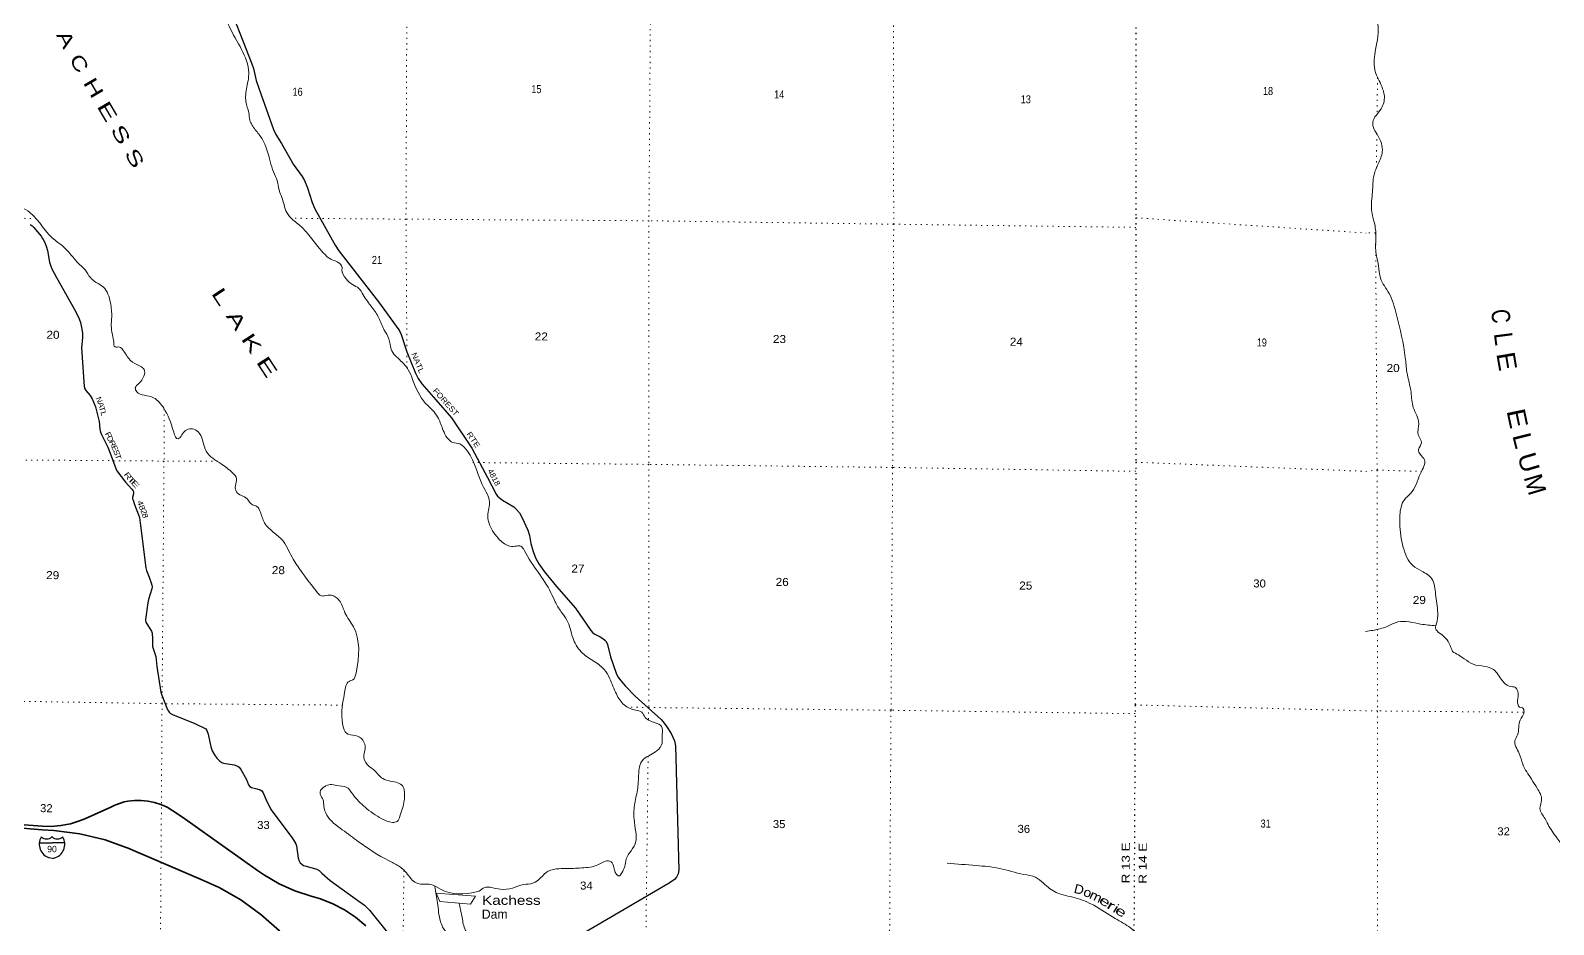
# Model space of a CAD drawing. Header units: feet. Extents: x -252966 to 4, y -183309 to 1368.
# Drawn here: x -60389 to -27078, y -86896 to -67344 of the extents above; entities that cross this region are included whole.
import ezdxf
from ezdxf.enums import TextEntityAlignment as Align

# ---------------------------------------------------------------- set-up
doc = ezdxf.new("R2010")
doc.units = ezdxf.units.FT
doc.header["$LTSCALE"] = 80
doc.linetypes.add('DOTTED', pattern=[1.5, 0.3, -1.2])
for name, color, linetype, lineweight in [('15', 7, 'Continuous', 25), ('18', 7, 'Continuous', 35), ('29', 7, 'Continuous', 25), ('30', 7, 'Continuous', 35), ('39', 7, 'Continuous', 13), ('41', 7, 'Continuous', 13), ('42', 7, 'Continuous', 13), ('6', 7, 'DOTTED', 25), ('7', 7, 'DOTTED', 13)]:
    doc.layers.add(name, color=color, linetype=linetype, lineweight=lineweight)

msp = doc.modelspace()

# ---------------------------------------------------------------- linework, layer by layer
at = {"layer": '15'}
for p, q in [((-60193.22, -85107.5), (-59916.81, -85107.5)), ((-59920.51, -84976.03), (-59917.61, -84973.12)), ((-59914.44, -84975.5), (-59917.87, -84973.12)), ((-59916.81, -85453.08), (-59980.7, -85435.12)), ((-59917.34, -85453.34), (-59853.71, -85434.6))]:
    msp.add_line(p, q, dxfattribs=at)
msp.add_lwpolyline([(-59641.45, -85107.5), (-59917.34, -85107.5), (-59916.81, -85107.5)], dxfattribs=at)
for centre, radius, start, end in [((-59890.59, -85142.6), 306.13, 148.44436, 254.43378), ((-60039.19, -84860), 165.66, 227.34245, 315.81192), ((-59795.5, -84860), 165.66, 224.18829, 312.69412), ((-59944.1, -85142.6), 306.13, 283.08086, 31.62484)]:
    msp.add_arc(centre, radius, start, end, dxfattribs=at)
at = {"layer": '18'}
for points in [[(-53054.19, -86921.54), (-53277.31, -86736.48), (-53518.55, -86575.76), (-53775.26, -86441.14), (-54044.64, -86334.09), (-54252.65, -86272.76), (-54608.15, -86156.66), (-54949.56, -86004.04), (-55273.15, -85816.56), (-55420.48, -85715.23), (-57061.37, -84547.73), (-57274.95, -84406.4), (-57401.88, -84333.15), (-57535.77, -84273.58), (-57675.15, -84228.33), (-57818.5, -84197.89), (-57964.24, -84182.61), (-58110.78, -84182.64), (-58256.52, -84197.99), (-58338.62, -84213.54), (-58541.22, -84288.75), (-58634.08, -84331.63), (-59196, -84584.18), (-59314.62, -84628.73), (-59516.46, -84690.54), (-59723.66, -84730.91), (-59933.94, -84749.4), (-60126.05, -84747.04), (-60733.35, -84701.13)], [(-52887.68, -88685.51), (-52977.27, -88647.65), (-53369.33, -88438.85), (-53715.46, -88204.3), (-53856.48, -88092.47), (-54941.43, -87035.91), (-55348.35, -86673.94), (-55790.88, -86356.48), (-56264.16, -86087.02), (-56652.74, -85911.53), (-58131.57, -85273.63), (-58216.55, -85237.97), (-58754.56, -85046.33), (-59309.65, -84911.99), (-59875.74, -84836.4), (-60131.7, -84821.83), (-60739, -84775.92)]]:
    msp.add_lwpolyline(points, dxfattribs=at)
at = {"layer": '29'}
for points in [[(-56153.62, -66520.19), (-55544.36, -68072.5), (-55510.96, -68178.27), (-55450.81, -68440.98), (-55348.16, -68731.04), (-55071.42, -69507.02), (-55019.91, -69618.88), (-54900.63, -69818.84), (-54689.01, -70191.01), (-54641.24, -70270.37), (-54444.84, -70535.1), (-54393.42, -70623.59), (-54332.8, -70785.09), (-54227.16, -71107.93), (-54167.41, -71245.96), (-53722.82, -72039.63), (-53644.37, -72164.93), (-52779.75, -73280.65), (-52331.6, -73891.19), (-52309.55, -73928.92), (-52283.68, -73991.77), (-52157.86, -74373.91), (-51964.08, -74842.13), (-51908.66, -74953.05), (-51831.07, -75075.06), (-51522.67, -75421.06), (-51182.06, -75813.51), (-50735.55, -76476.31), (-50395.63, -77119.64), (-50203.5, -77481.97), (-50177.63, -77526.33), (-50062.47, -77612.45), (-49819.24, -77762.96), (-49774.9, -77803.63), (-49693.61, -77896.06), (-49634.49, -77999.58), (-49514.42, -78273.18), (-49475.54, -78388.72), (-49444.84, -78560.01), (-49396.18, -78735.33), (-49341.83, -78874.02), (-49270.56, -79005.23), (-49148.78, -79180.74), (-48885.36, -79504.41), (-48465.34, -79979.58), (-48136.25, -80469.33), (-48088.46, -80515.27), (-48043.88, -80546.97), (-47926.85, -80602.79), (-47870.22, -80639.4), (-47825.88, -80676.38), (-47800.02, -80705.95), (-47767.98, -80772.22), (-47699.75, -81038.81), (-47582, -81398.54), (-47539.53, -81478.67), (-47491.5, -81541.52), (-47385.45, -81673.26), (-47161.5, -81905.65), (-46593.66, -82410.38), (-46549.96, -82459.91), (-46468.04, -82569.36), (-46375.74, -82714.99), (-46301.04, -82881.64), (-46281.45, -82987.14), (-46205.23, -85705.8), (-46222.32, -85789.66), (-46262.97, -85858.39), (-46303.61, -85907.97), (-46423.18, -85990.51), (-48388.51, -87141.16)], [(-60392.46, -71584.15), (-60353.86, -71617.9), (-60315.39, -71652.2), (-60154.44, -71840.47), (-60123.92, -71892), (-60112.51, -71913.06), (-60076.24, -71983.38), (-60044.5, -72058.23), (-60018.22, -72154.85), (-59969.7, -72414.35), (-59944.08, -72497.7), (-59924.36, -72554.99), (-59822.44, -72746.48), (-59395.38, -73500.44), (-59325.92, -73652.87), (-59296.45, -73732.26), (-59269.19, -73839.01), (-59249.98, -73961.36), (-59247.87, -74056.43), (-59268.12, -74217.68), (-59270.54, -74286.08), (-59215.98, -75129.55), (-59199.1, -75183.78), (-59177.44, -75218.01), (-59080.09, -75326.79), (-59036.9, -75397.21), (-58999.02, -75487.99), (-58968.9, -75571.87), (-58886.45, -75894.49), (-58870.3, -76061.83), (-58856.7, -76125.34), (-58836.69, -76179.6), (-58696.84, -76458.22), (-58664.02, -76529.1), (-58524.61, -76926.06), (-58499.52, -76972), (-58311.77, -77224.4), (-58169.86, -77377.46), (-58144.92, -77411.48), (-58136.42, -77429.63), (-58135.85, -77450.04), (-58138.12, -77477.26), (-58153.58, -77556.79), (-58153.99, -77586.14), (-58144.92, -77617.9), (-58110.58, -77714.21), (-58027.16, -77935.27), (-58006.07, -77996.7), (-57979.69, -78170.5), (-57867.8, -79096.84), (-57853.69, -79151.72), (-57792.72, -79301.05), (-57743.13, -79446.17), (-57729.52, -79509.68), (-57731.13, -79554.17), (-57804.33, -79788.68), (-57823.41, -79864.04), (-57871.2, -80228.74), (-57871.2, -80258.23), (-57866.98, -80283.41), (-57846.26, -80321.74), (-57739.61, -80484.26), (-57726.12, -80523.62), (-57718.6, -80649.79), (-57715.92, -80813.96), (-57707.31, -80863.27), (-57650.23, -81032.59), (-57642.06, -81104.55)], [(-57642.06, -81104.55), (-57624.87, -81255.97), (-57534.58, -81812.03), (-57517, -81882.04), (-57401.05, -82182.74), (-57372.49, -82231.66), (-57352.09, -82254.35), (-57324.89, -82279.3), (-57280.17, -82303.79), (-56796.34, -82502.6), (-56565.4, -82607.06), (-56550.77, -82619.55), (-56532.63, -82651.31), (-56504.55, -82736.44), (-56446.84, -83011.53), (-56414.76, -83100.44), (-56367.15, -83186.63), (-56313.18, -83260.24), (-56245.88, -83322.73), (-56200.54, -83354.49), (-56164.33, -83369.16), (-55935.8, -83405.77), (-55874.12, -83424.8), (-55846.91, -83440.68), (-55824.25, -83456.56), (-55785.01, -83504.7), (-55661.54, -83723.53), (-55619.1, -83839.9), (-55592.55, -83874.82), (-55553.36, -83896.61), (-55438.03, -83927.82), (-55367.48, -83953.32), (-55331.21, -83973.73), (-55313.47, -83992.97), (-55297.21, -84014.56), (-55238.39, -84158.2), (-55139.66, -84368.43), (-55112.74, -84406.95), (-54666.6, -85001.15), (-54603.56, -85096.55), (-54583.16, -85130.57), (-54567.42, -85178.21), (-54533.81, -85441.46), (-54515.15, -85502.58), (-54492.49, -85543.41), (-54453.95, -85579.7), (-54415.41, -85602.39), (-54384.58, -85614.24), (-54127.79, -85688.61), (-54075.39, -85718.07), (-54015.15, -85769.8), (-53835.92, -85936.42), (-53258.67, -86352.24), (-53084.79, -86475.7), (-53039.41, -86514.64), (-52975.98, -86580.05), (-52284.91, -87436.38)]]:
    msp.add_lwpolyline(points, dxfattribs=at)
at = {"layer": '39'}
for points in [[(-29291.2, -80926.07), (-29477.15, -80594.39), (-29660.22, -80393.59), (-29641.55, -80327.3), (-29611.25, -80077.91), (-29657.93, -79672.87), (-29739.34, -79333.99), (-29960.88, -79167.1), (-30154.7, -79046.75), (-30364.16, -78648.44), (-30441.95, -78124.37), (-30410.63, -77760.23), (-30347.07, -77613.78), (-30205.2, -77471.99), (-29988.39, -77030.83), (-29901.41, -76733.58), (-29992.76, -76612.05), (-30030.04, -76511.08), (-29966.43, -76358.59), (-30035.26, -76188.92), (-30025.06, -75941.38), (-30144.53, -75590.1), (-30193.87, -75259.53), (-30284.41, -74815.89), (-30319.85, -74503.55), (-30514.53, -73563.8), (-30675.17, -73095.42), (-30863.09, -72759.7), (-30906.91, -72487.56), (-30966.21, -72146.84), (-30963.22, -71804.62), (-31004.87, -71514.37), (-31057.07, -71280.41), (-31037.46, -70875.91), (-31004.06, -70503.73), (-30911.53, -70260.88), (-30822.86, -69999.88), (-30922.18, -69640.72), (-31024.93, -69444.6), (-31030.13, -69349.94), (-30850.81, -69061.49), (-30778.01, -68778.21), (-30854.16, -68525.94), (-30987.91, -68198.71), (-30970.02, -67761.98), (-30924.8, -67186.56), (-30972.03, -66843.93), (-30853.51, -66615.38), (-30841.77, -66422.2), (-30901.83, -65938.54), (-30865.74, -65487.87), (-30836.52, -65133.78), (-30816.52, -64684.99), (-30776.17, -64435.67), (-30709.56, -64399.97), (-30616.08, -64277.93), (-30435.72, -64100.21), (-30348.26, -63978.11), (-30419.72, -63878.88), (-30464.88, -63759.74), (-30394.38, -63738.16), (-30197.55, -63743.79), (-29982.9, -63550.24), (-30025.08, -63320.39), (-30063.9, -63165.06), (-30026.72, -63048.59), (-29902.56, -63093.89), (-29762.86, -63199.71), (-29635.96, -63162.49), (-29517.32, -62919.85), (-29366.64, -62460.04), (-29412.47, -62187.88), (-29537.34, -61993.6), (-29629.64, -61751.26), (-29676.09, -61320.05), (-29599.49, -61060.97), (-29487.13, -60618.97), (-29454.94, -60383.68), (-29438.16, -60303.29), (-29309.47, -60290.24), (-29129.63, -60170.9), (-28935.65, -59814.12), (-28850.82, -59303.45), (-28825.6, -58717.8), (-28841.64, -58254.62), (-28856.9, -57932.38), (-28769.13, -57315.03), (-28736, -57202.56), (-28635.77, -56998.02), (-28640.56, -56857.06), (-28603.87, -56796.96)], [(-56684.78, -66297.74), (-56587.35, -66401.1), (-56520.64, -66584.7), (-56406.18, -66814.95), (-56290.75, -66924.49), (-56233.57, -67045.65), (-56135.8, -67106.76), (-56042.71, -67250.33), (-55615.75, -68273.71), (-55622.78, -68400.41), (-55658.35, -68585.25), (-55676.9, -68898.99), (-55614.69, -69144.94), (-55589.91, -69306.09), (-55473.27, -69514.22), (-55322.48, -69714.57), (-55143.98, -70212.92), (-55071.6, -70438.82), (-54992.95, -70634.59), (-54952.37, -70826.05), (-54891.57, -70995.53), (-54842.69, -71152.84), (-54781.93, -71328.35), (-54648.83, -71484.3), (-54437.71, -71662.98), (-54268.82, -71857.42), (-53939.12, -72254.31), (-53857.48, -72325.36), (-53681.66, -72405.17), (-53574.35, -72526.71), (-53576.76, -72577), (-53484.11, -72776.9), (-53344.75, -72902.71), (-53207.04, -72984.25), (-53113.91, -73123.79), (-52919.58, -73396.91), (-52769.09, -73635.48), (-52652.87, -73895.93), (-52548.11, -74085.86), (-52499.81, -74315.6), (-52285.31, -74572.78), (-52124.41, -74763.14), (-52029.88, -74979.15), (-51745.31, -75502.45), (-51562.29, -75684.94), (-51467.19, -75828.52), (-51361.01, -76090.9), (-51148.55, -76354.09), (-51000.43, -76387.42), (-50902.73, -76456.58), (-50506.47, -77274.92), (-50347.33, -77716.35), (-50380.7, -77877.06), (-50348.81, -78152.96), (-50126.85, -78480.61), (-49905.39, -78621.13), (-49759, -78620.24), (-49664.76, -78620.96), (-49593.31, -78712.05), (-49005.17, -79640.08), (-48914.5, -79835.95), (-48785.87, -80050.21), (-48655.05, -80240.34), (-48529.73, -80617.55), (-48345.76, -80932.84), (-48090.61, -81121.92), (-47841.52, -81316.98), (-47724.76, -81511.03), (-47575.11, -81854.22), (-47404.58, -82094.96), (-47150.84, -82209.58), (-47020.86, -82254.84), (-46941.56, -82368.12), (-46725.91, -82482.44), (-46588.22, -82565.99), (-46569.55, -82739.17), (-46593.57, -82984.46), (-46718.99, -83122.33), (-46864.02, -83203.72), (-47013.28, -83313.24), (-47081.29, -83544.11), (-47108.31, -83914.12), (-47171.1, -84243.62), (-47187.92, -84591.57), (-47150.04, -84869.53), (-47145.71, -85080.83), (-47253.6, -85283.22), (-47359.3, -85461.49), (-47392.7, -85626.22), (-47451.95, -85764.6), (-47518.68, -85834.51), (-47576.48, -85789.8), (-47629.46, -85644.53), (-47690.65, -85523.34), (-47812.88, -85512.34), (-47937.66, -85569.74), (-48100.62, -85636.9)], [(-58566.16, -74138.44), (-58621.21, -73749.69), (-58612.11, -73614.95), (-58639.66, -73298.85), (-58797.32, -72953.58), (-58950.92, -72853.81), (-59078.41, -72748.21), (-59195.38, -72580.31), (-59310.77, -72466.76), (-59702.4, -72041.23), (-59843.94, -71937.53), (-60400.49, -71323.62), (-60604.26, -71227.5), (-60742.53, -71216.38), (-60805.84, -71109.26), (-61059.13, -70686.8), (-61151.95, -70509.03), (-61238.78, -70333.32), (-61397.29, -70094.68), (-61409.97, -69925.57), (-61517.42, -69570.63), (-61678.32, -69380.26), (-61758.68, -69148.26), (-61763.09, -68947.02), (-61909.7, -68724.57), (-62063.17, -68608.71), (-62236.62, -68482.64), (-62302.67, -68216.54), (-62293.28, -68045.59), (-62284.01, -67888.72), (-62289.53, -67803.14), (-62344.3, -67695.52)], [(-48100.62, -85636.9), (-48471.82, -85666.26), (-48824.81, -85675.63), (-49063.85, -85728.13), (-49233.48, -85877.74), (-49398.83, -85993.17), (-49605.6, -86021.77), (-49848.86, -86100.4), (-50105.72, -86124.59), (-50333.98, -86082.6), (-50454.33, -86087.72), (-50577.25, -86163.24), (-50635.56, -86182.91), (-51421.13, -86124.59), (-51634.84, -86018.33), (-51765.14, -86013.31), (-51949.42, -85987.76), (-52164.23, -85768.81), (-52341.43, -85610.51), (-52555.09, -85498.22), (-53211.5, -85084.75), (-53568.35, -84824.48), (-53908.66, -84501.96), (-53973.26, -84304.28), (-53990.24, -84171.36), (-54049.38, -84044.14), (-54030.53, -83943.69), (-53955.84, -83881.88), (-53833.13, -83832.52), (-53690.96, -83857.75), (-53482.68, -83889.52), (-53339.55, -84045.55), (-53071.13, -84331.3), (-52706.17, -84581.57), (-52472.21, -84661.83), (-52369.79, -84642.5), (-52306.7, -84526.28), (-52214.35, -84187.44), (-52207.35, -84061.59), (-52247.33, -83872.81), (-52352.99, -83795.55), (-52519.13, -83758.06), (-52683.12, -83704.49), (-52864.19, -83528.06), (-53041.45, -83377.81), (-53096.52, -83242.58), (-53070.88, -83045.6), (-53117.56, -82864.15), (-53285.19, -82764.28), (-53479.3, -82714.51), (-53556.13, -82542.89), (-53495.37, -81714.39), (-53444.28, -81594.06), (-53339.65, -81548.58), (-53268.26, -81398.22), (-53326.34, -80385.71), (-53510.36, -80076.46), (-53616.7, -79834.2), (-53804.09, -79695.94), (-53958.59, -79708.85), (-54044.78, -79704.16), (-54104.48, -79647.37), (-54639.97, -78906.86), (-54742.72, -78716.94), (-54857.43, -78516.87), (-55048.5, -78338.35), (-55267.27, -78113.34), (-55363.56, -77867.13), (-55434.83, -77751.9), (-55532.8, -77716.94), (-55652.08, -77587.26), (-55883.46, -77434.58), (-55906.48, -77303.62), (-55881.17, -77146.88), (-55970.37, -77017.42), (-56219.44, -76820.35), (-56544.1, -76546.24), (-56689.41, -76160.82), (-56812.97, -76065.31), (-56937.27, -76062.35), (-57042.12, -76135.99), (-57115.16, -76242.08), (-57161.53, -76273.91), (-57252.64, -76132.37), (-57475.01, -75603.51), (-57695.77, -75376.47), (-57899.87, -75322.6), (-58065.7, -75246.89), (-58095.1, -75162.15), (-58016.1, -75062.15), (-57903.39, -74759.2), (-58108.88, -74628.85), (-58270.09, -74476.72), (-58355.28, -74347.29), (-58442.88, -74268.15), (-58539.09, -74263.39), (-58566.16, -74138.44)], [(-29653.93, -80363.44), (-29987.08, -80324.5), (-30480.91, -80280.23), (-30718.82, -80376.95), (-31030.96, -80463), (-31187.87, -80485.88)], [(-29291.2, -80926.07), (-29031.41, -81083.19), (-28835.6, -81205.58), (-28582.85, -81249.9), (-28394.62, -81319.88), (-28195.88, -81567.11), (-28050.24, -81683.05), (-27907.87, -81714.4), (-27855.32, -81908.1), (-27854.92, -82091.3), (-27819.22, -82143.94), (-27759.06, -82156.51), (-27723.64, -82241.35), (-27809.63, -82425.87), (-27866.71, -82749.54), (-27922, -82869.88), (-27830.07, -83154.49), (-27751.76, -83388.67), (-27557.78, -83720.41), (-27438.91, -83910.62), (-27338.76, -84175.17), (-27374.52, -84358.08), (-27263.98, -84582.45), (-27198.76, -84705.78), (-27004.48, -85003.3), (-26821.64, -85230.27), (-26616.54, -85439.3), (-26429.66, -85664.28), (-26239.62, -85985.93), (-26137.64, -86270.62), (-25903.64, -86620.81), (-25716.89, -86859.89), (-25712.87, -86859.92), (-25378.68, -87239.11), (-25203.47, -87419.71), (-25031.95, -87564.04), (-24888.9, -87746.39), (-24763.84, -87918.53), (-24730.78, -88043.62), (-24663.01, -88104.57), (-24505.24, -88212.55), (-24366.12, -88384.8), (-24303.64, -88590.66), (-24218.08, -88685.98), (-23982.83, -88893.24), (-23729.95, -89150.97), (-23598.81, -89317.12), (-23479.26, -89430.83), (-23294.06, -89617.55), (-23129.31, -89846.38), (-22998.37, -90034.68), (-22789.24, -90241.72), (-22643.59, -90357.66), (-22450.16, -90522.3), (-22175, -90760.08), (-21773.81, -91059.28), (-21383.03, -91400.68), (-21101.63, -91614.35), (-21033.19, -91676.28)], [(-40341.8, -85553.37), (-39702.56, -85606.55), (-39195.74, -85668.77), (-38663.4, -85799.6), (-38409.22, -85859.9), (-38233.82, -85992.02), (-37952.71, -86195.38), (-37542.57, -86311.19), (-37134.82, -86475.27), (-36661.89, -86764.6), (-36326.66, -86970.38), (-35862.37, -87336.1), (-35596.58, -87448.8), (-35299.64, -87678.43), (-34889.53, -87798.27), (-34755.64, -87855.63), (-34561.02, -88092.53), (-34387.13, -88413.78), (-34184.15, -88608.49), (-33906.1, -88693.11), (-33358.08, -88868.32), (-33009.1, -89110.43), (-32813.07, -89421.78), (-32515.61, -89836.53), (-32169.5, -90187.26), (-31880.74, -90436.95), (-31617.6, -90630.11), (-31362.39, -90813.15), (-31271.53, -90984.87), (-31205.45, -91169.35)], [(-51543.15, -86064.69), (-51485.69, -86423.89), (-51420.73, -86826.8), (-51298.22, -87053.09), (-51028.4, -87163.81), (-50760.13, -87218.17), (-50557.96, -87261.97), (-50426.78, -87407.84), (-50306.35, -87644.17), (-50103.41, -87842.91), (-49800.25, -87948.79), (-49757.62, -87953.53), (-49696.37, -87846.02), (-49777.44, -87702.54), (-49782.35, -87563.67), (-49709.52, -87483.75), (-49605.35, -87496.62), (-49424.13, -87652.93), (-49141.71, -87942.81), (-49001.61, -88227.59), (-49007.9, -88513.25), (-49121.57, -88685.42), (-49338.3, -88705.89), (-49614.81, -88679.64)], [(-51014.19, -86434.68), (-50954.55, -86705.62), (-50890.65, -86989.81), (-50805.56, -87131.3), (-50647.77, -87235.05)]]:
    msp.add_spline(points, degree=3, dxfattribs=at)
at = {"layer": '42'}
msp.add_lwpolyline([(-51516.85, -86207.74), (-51432.13, -86395.51), (-50766.57, -86447.21), (-50653.16, -86276.72)], close=True, dxfattribs=at)
at = {"layer": '6'}
for points in [[(-36496.14, -56248.47), (-36493.75, -60967.83), (-36486.54, -61320.95), (-36215.77, -66079.53), (-36210.85, -71441.95)], [(-36210.49, -71441.71), (-36213.1, -76785.73), (-36229.44, -82093.42), (-36257.7, -87592.41)]]:
    msp.add_lwpolyline(points, dxfattribs=at)
at = {"layer": '7'}
for p, q in [((-30927.72, -68380.27), (-30937.65, -69196.74)), ((-30942.61, -69604.47), (-30951.74, -70355.88)), ((-60260.58, -71456.77), (-62354.54, -71421.67)), ((-36210.85, -71441.95), (-31177.7, -71774.18)), ((-30972.96, -71770.41), (-31177.7, -71774.18)), ((-36213.46, -76785.97), (-31184.87, -76985.79)), ((-36229.8, -82093.66), (-31192.07, -82222)), ((-46880.28, -83213.51), (-46932.09, -87468.3)), ((-52222.26, -85713.45), (-52239.88, -87423.93))]:
    msp.add_line(p, q, dxfattribs=at)
for points in [[(-52076.56, -56195.98), (-52119.71, -60872.26), (-52153.79, -66185.61), (-52175.9, -71462.12), (-52153.19, -74728.13)], [(-46780.58, -56214.1), (-46798.02, -60934.84), (-46824.31, -66232.39), (-46862.37, -71496.71), (-46860.84, -76824.66), (-46867.22, -82140.48), (-46870.46, -82406.85)], [(-41460.38, -56230.35), (-41478.76, -60959.66), (-41516.9, -66279.01), (-41509.06, -71571.85), (-41531.95, -76900.81), (-41568.01, -82210.12), (-41600.57, -87510.12)], [(-36211.34, -71650.35), (-41509.49, -71581.09), (-46862.44, -71505.71), (-52175.97, -71471.12), (-54685.82, -71450.02)], [(-30968.93, -71771.75), (-30938, -76956.69), (-30925.85, -82225.43), (-30930.87, -87618.85)], [(-57464.43, -75622.91), (-57467.88, -76760.61), (-57510.21, -82057.09), (-57545.24, -87371.29)], [(-56290.12, -76762.6), (-57468.24, -76760.85), (-62369.13, -76723.23)], [(-36214.72, -76985.13), (-41531.59, -76900.57), (-46860.91, -76833.66), (-50714.14, -76792.78)], [(-31184.87, -76985.79), (-30938, -76956.69), (-29973.18, -76986.09)], [(-53556.97, -82097.46), (-57510.64, -82066.33), (-62383.6, -81984.83)], [(-36229.32, -82284.81), (-41568.37, -82210.36), (-46867.65, -82149.72), (-47325.91, -82139.85)], [(-27731.15, -82253.16), (-30925.85, -82225.43), (-31192.07, -82222)]]:
    msp.add_lwpolyline(points, dxfattribs=at)

# ---------------------------------------------------------------- texts
at = {"layer": '15'}
msp.add_text('90', height=140, dxfattribs=at).set_placement((-59917.15, -85315.61), align=Align.CENTER)
at = {"layer": '30'}
for s, rotation, width, p in [('NATL', 292.483, 1.15, (-52061.98, -74418.75)), ('FOREST', 311.712, 1.15, (-51597.58, -75230.02)), ('RTE', 303.967, 1.2, (-50857.75, -76169.62)), ('4818', 297.851, 1.1, (-50395.92, -76969.26))]:
    msp.add_text(s, height=120, rotation=rotation, dxfattribs=dict(at, width=width)).set_placement(p)
for s, rotation, width, p in [('N', 292.649, 1.05, (-58941.74, -75443.5)), ('A', 289.752, 1.15, (-58901.44, -75552.61)), ('T', 287.336, 1.2, (-58877.36, -75640.2)), ('L', 284.336, 1.1, (-58844.23, -75738.59)), ('F', 296.654, 1.35, (-58734.97, -76216.26)), ('O', 296.654, 1.1, (-58698.2, -76299.48)), ('R', 296.654, 1.15, (-58646.04, -76403.39)), ('E', 294.846, 1.2, (-58597.44, -76506.27)), ('S', 289.351, 1.1, (-58559.75, -76594.86)), ('T', 289.351, 1.25, (-58527.11, -76686.83)), ('R', 306.644, 1.4, (-58305.86, -77120.54)), ('T', 312.835, 1.95, (-58219.67, -77220.79)), ('E', 312.835, 1.75, (-58140.92, -77305.72)), ('4', 289.624, 1.25, (-58041.55, -77699.4)), ('8', 290.675, 1.25, (-58003, -77801.02)), ('2', 290.675, 1.25, (-57964.62, -77890.62)), ('8', 285.631, 1.15, (-57937.71, -77973.54))]:
    msp.add_text(s, height=120, rotation=rotation, dxfattribs=dict(at, width=width)).set_placement(p, align=Align.CENTER)
at = {"layer": '41'}
for s, height, rotation, width, p in [('A', 300, 297.31, 1.4, (-59745.68, -67606.09)), ('C', 300, 300.327, 1.35, (-59451.43, -68137.82)), ('H', 300, 300.327, 1.5, (-59137.72, -68674.07)), ('E', 300, 300.327, 1.65, (-58835.96, -69189.93)), ('S', 300, 300.327, 1.55, (-58540.76, -69694.58)), ('S', 300, 300.327, 1.55, (-58239, -70210.44)), ('L', 300, 303.235, 1.65, (-56345.13, -73245.55)), ('A', 300, 303.235, 1.55, (-56007.22, -73761.24)), ('C', 400, 275.073, 0.8, (-28428.17, -73610.47)), ('K', 300, 303.235, 1.6, (-55675.79, -74267.06)), ('L', 400, 277.349, 0.95, (-28366.49, -74111.89)), ('E', 300, 303.235, 1.7, (-55339.18, -74780.77)), ('E', 400, 279.626, 1.15, (-28296.59, -74612.3)), ('E', 400, 281.902, 1.2, (-28063.71, -75869.02)), ('L', 400, 284.179, 1.1, (-27942.39, -76359.81)), ('U', 400, 286.455, 1.1, (-27813.01, -76848.65)), ('D', 200, 345.757, 1.1, (-37479.06, -86224.13)), ('o', 200, 340.529, 1.15, (-37300.02, -86289.53)), ('m', 200, 334.391, 1.2, (-37127.54, -86371.6)), ('e', 200, 328.589, 1.55, (-36940.41, -86473.5)), ('r', 200, 328.52, 1.7, (-36804.3, -86563.95)), ('i', 200, 328.487, 1.35, (-36698.63, -86631.95)), ('e', 200, 328.459, 1.55, (-36590.16, -86695.28))]:
    msp.add_text(s, height=height, rotation=rotation, dxfattribs=dict(at, width=width)).set_placement(p, align=Align.CENTER)
msp.add_text('M', height=400, rotation=286.455, dxfattribs=at).set_placement((-27671.38, -77328.18), align=Align.CENTER)
at = {"layer": '42', "width": 1.25}
msp.add_text('Kachess', height=200, dxfattribs=at).set_placement((-50512.61, -86465.58))
at = {"layer": '42'}
msp.add_text('Dam', height=200, dxfattribs=at).set_placement((-50517.33, -86768.73))
at = {"layer": '6', "width": 1.25}
for s, p in [('R 13 E', (-36349.17, -85996.35)), ('R 14 E', (-35978.37, -86002.26))]:
    msp.add_text(s, height=175, rotation=89.706, dxfattribs=at).set_placement(p)
at = {"layer": '7'}
for s, width, p in [('16', 0.85, (-54657.23, -68771.98)), ('15', 0.85, (-49435.2, -68713.32)), ('18', 0.85, (-33433.96, -68755.18)), ('14', 0.85, (-44124.34, -68830.38)), ('13', 0.85, (-38731.17, -68936)), ('21', 0.85, (-52922.04, -72449.21)), ('20', 1.1, (-60039.56, -74084.92)), ('22', 1.1, (-49360.12, -74122.31)), ('23', 1.1, (-44151.03, -74178.23)), ('24', 1.1, (-38970.05, -74237.97)), ('19', 0.85, (-33570.14, -74253.1)), ('29', 1.1, (-60045.48, -79342.39)), ('28', 1.1, (-55111.01, -79232.76)), ('27', 1.1, (-48558.5, -79198.83)), ('26', 1.1, (-44091.22, -79490.53)), ('25', 1.1, (-38764.01, -79569.49)), ('30', 1.05, (-33644.34, -79524.13)), ('32', 1.05, (-60178.44, -84437.92)), ('35', 1.05, (-44151.58, -84785.82)), ('31', 0.85, (-33485.78, -84774.81)), ('33', 1.05, (-55429.85, -84805.24)), ('36', 1.05, (-38800.52, -84891.12)), ('34', 1.05, (-48367.17, -86131.08))]:
    msp.add_text(s, height=175, rotation=359.562, dxfattribs=dict(at, width=width)).set_placement(p)
for s, width, p in [('20', 1.1, (-30728.87, -74813.31)), ('29', 1.1, (-30156.28, -79885.99)), ('32', 1.05, (-28306.51, -84945.93))]:
    msp.add_text(s, height=175, dxfattribs=dict(at, width=width)).set_placement(p)

doc.saveas('drawing.dxf')
